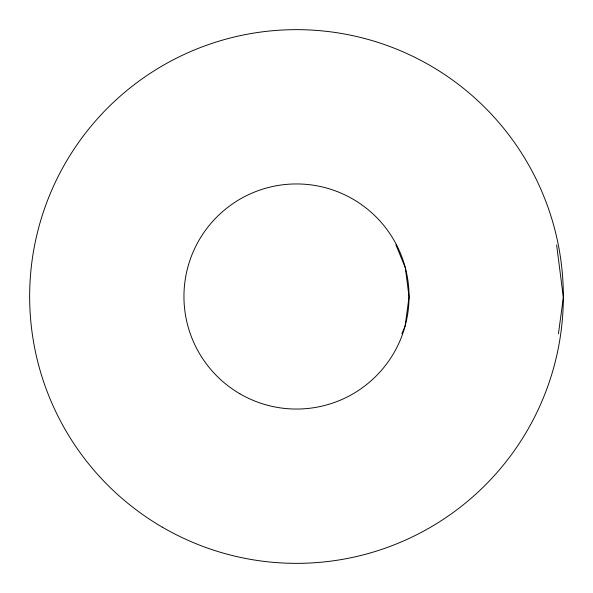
<?xml version="1.0" encoding="UTF-8"?>
<svg xmlns="http://www.w3.org/2000/svg" width="593" height="593" viewBox="0 0 593 593"><rect width="100%" height="100%" fill="white"/><g stroke="black" fill="none" stroke-linecap="round" stroke-linejoin="round"><path stroke-width="0.89" d="M558.436 333.785L563.35 297.367L556.619 244.902M401.869 333.785L405.123 325.987L409.051 296.863L405.315 267.725L395.946 244.902M162.326 527.17A266.85 266.85 0 0 0 563.35 297.367A266.85 266.85 0 0 0 163.824 64.971A266.85 266.85 0 0 0 162.326 527.17M239.906 393.789A112.559 112.559 0 0 0 409.051 296.863A112.559 112.559 0 0 0 240.536 198.84A112.559 112.559 0 0 0 239.906 393.789"/></g></svg>
